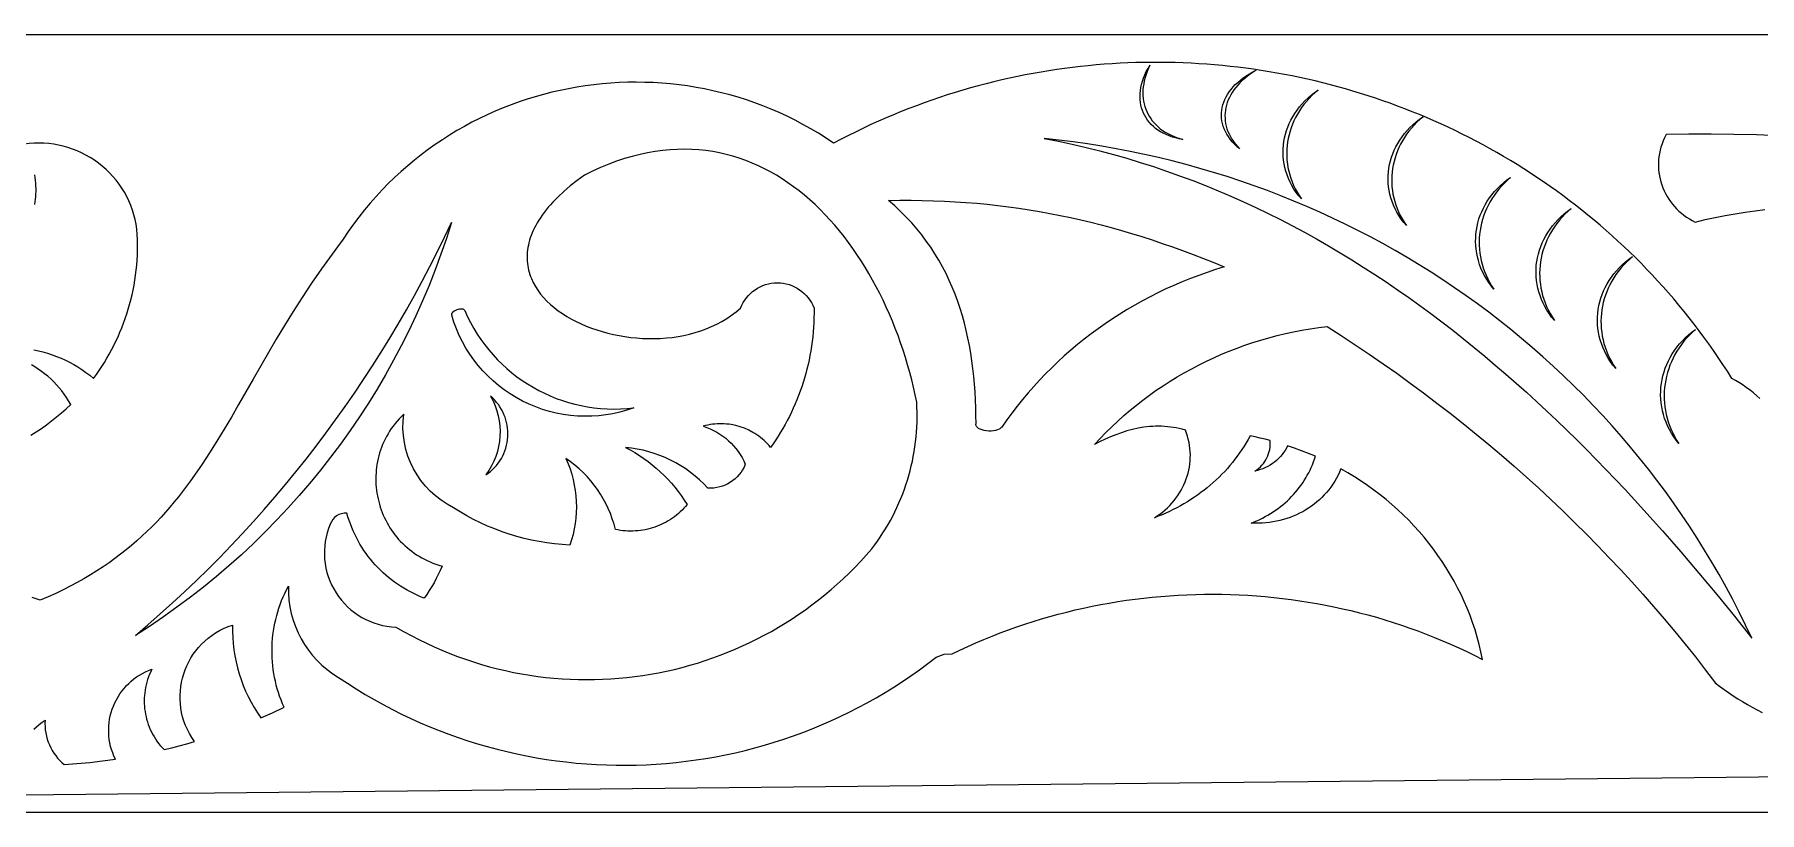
# Model space of a CAD drawing. Extents: x -444 to 493, y 179 to 249.
# Drawn here: x 25.4 to 180.4, y 178.8 to 248.8 of the extents above; entities that cross this region are included whole.
import ezdxf

# ---------------------------------------------------------------- set-up
doc = ezdxf.new("R2010")
doc.units = 0
doc.layers.add('LAYER_1', color=18, linetype='CONTINUOUS')

msp = doc.modelspace()

# ---------------------------------------------------------------- linework, layer by layer
at = {"layer": 'LAYER_1'}
for points in [[(24.45, 248.78), (92.96, 248.78), (112.09, 248.78), (258.54, 248.78), (327.04, 248.78)], [(180.46, 216.02), (180.18, 216.28), (179.88, 216.53), (179.58, 216.77), (179.26, 217), (178.94, 217.23), (178.61, 217.44), (178.27, 217.65), (177.93, 217.84), (177.53, 218.48), (177.12, 219.1), (176.71, 219.72), (176.29, 220.33), (175.87, 220.93), (175.43, 221.53), (174.99, 222.12), (174.55, 222.71), (174.1, 223.29), (173.64, 223.86), (173.18, 224.42), (172.71, 224.98), (172.23, 225.53), (171.75, 226.08), (171.26, 226.62), (170.77, 227.15), (170.27, 227.67), (169.77, 228.19), (169.26, 228.7), (168.75, 229.2), (168.23, 229.7), (167.7, 230.19), (167.17, 230.67), (166.63, 231.15), (166.09, 231.62), (165.55, 232.08), (165, 232.53), (164.44, 232.98), (163.88, 233.42), (163.31, 233.85), (162.75, 234.28), (162.17, 234.7), (161.59, 235.11), (161.01, 235.52), (160.42, 235.92), (159.83, 236.31), (159.23, 236.69), (158.64, 237.07), (158.03, 237.44), (157.42, 237.8), (156.81, 238.15), (156.2, 238.5), (155.58, 238.84), (154.95, 239.17), (154.33, 239.5), (153.7, 239.82), (153.07, 240.13), (152.43, 240.43), (151.79, 240.73), (151.15, 241.01), (150.5, 241.3), (149.85, 241.57), (149.2, 241.83), (148.54, 242.09), (147.88, 242.34), (147.22, 242.59), (146.56, 242.82), (145.89, 243.05), (145.23, 243.27), (144.56, 243.48), (143.88, 243.69), (143.21, 243.89), (142.53, 244.08), (141.85, 244.26), (141.17, 244.43), (140.48, 244.6), (139.8, 244.76), (139.11, 244.91), (138.42, 245.05), (137.73, 245.19), (137.03, 245.31), (136.34, 245.43), (135.64, 245.55), (134.94, 245.65), (134.25, 245.75), (133.54, 245.83), (132.84, 245.91), (132.14, 245.99), (131.44, 246.05), (130.73, 246.11), (130.03, 246.15), (129.32, 246.19), (128.61, 246.23), (127.91, 246.25), (127.2, 246.27), (126.49, 246.27), (125.78, 246.27), (125.07, 246.26), (124.36, 246.25), (123.65, 246.22), (122.94, 246.19), (122.23, 246.15), (121.52, 246.1), (120.81, 246.04), (120.09, 245.97), (119.38, 245.9), (118.67, 245.81), (117.96, 245.72), (117.26, 245.62), (116.55, 245.52), (115.84, 245.4), (115.13, 245.27), (114.42, 245.14), (113.72, 245), (113.01, 244.85), (112.31, 244.69), (111.61, 244.52), (110.9, 244.35), (110.2, 244.16), (109.5, 243.97), (108.8, 243.77), (108.11, 243.56), (107.41, 243.34), (106.72, 243.11), (106.03, 242.87), (105.33, 242.63), (104.65, 242.37), (103.96, 242.11), (103.27, 241.84), (102.59, 241.56), (101.91, 241.27), (101.23, 240.97), (100.55, 240.67), (99.88, 240.35), (99.21, 240.03), (98.54, 239.69), (97.87, 239.35), (97.2, 239), (96.53, 239.45), (95.84, 239.89), (95.14, 240.3), (94.44, 240.69), (93.73, 241.06), (93.02, 241.42), (92.3, 241.75), (91.57, 242.06), (90.84, 242.36), (90.1, 242.63), (89.36, 242.89), (88.61, 243.13), (87.86, 243.34), (87.11, 243.54), (86.35, 243.72), (85.59, 243.88), (84.83, 244.02), (84.06, 244.15), (83.3, 244.25), (82.53, 244.33), (81.76, 244.4), (80.99, 244.45), (80.22, 244.47), (79.46, 244.48), (78.69, 244.48), (77.92, 244.45), (77.16, 244.4), (76.39, 244.34), (75.63, 244.26), (74.87, 244.16), (74.11, 244.04), (73.36, 243.9), (72.61, 243.75), (71.86, 243.58), (71.12, 243.39), (70.38, 243.18), (69.65, 242.95), (68.92, 242.71), (68.2, 242.45), (67.48, 242.17), (66.78, 241.87), (66.07, 241.56), (65.38, 241.23), (64.69, 240.88), (64.01, 240.51), (63.34, 240.13), (62.68, 239.73), (62.03, 239.31), (61.38, 238.88), (60.75, 238.42), (60.12, 237.96), (59.51, 237.47), (58.91, 236.97), (58.32, 236.45), (57.74, 235.91), (57.17, 235.36), (56.62, 234.79), (56.08, 234.21), (55.55, 233.61), (55.03, 232.99), (54.53, 232.35), (54.04, 231.7), (53.57, 231.04), (53.11, 230.35), (52.61, 229.68), (52.12, 229.02), (51.64, 228.36), (51.17, 227.7), (50.28, 226.4), (49.43, 225.12), (48.62, 223.85), (47.85, 222.6), (47.1, 221.36), (46.39, 220.15), (45.02, 217.77), (43.71, 215.48), (43.06, 214.36), (42.41, 213.27), (41.76, 212.2), (41.1, 211.15), (40.43, 210.12), (39.75, 209.12), (39.39, 208.62), (39.04, 208.14), (38.67, 207.66), (38.3, 207.18), (37.92, 206.72), (37.54, 206.25), (37.14, 205.8), (36.74, 205.35), (36.32, 204.91), (35.9, 204.47), (35.46, 204.05), (35.02, 203.63), (34.56, 203.21), (34.09, 202.8), (33.61, 202.4), (33.11, 202.01), (32.6, 201.62), (32.07, 201.25), (31.53, 200.87), (30.97, 200.51), (30.4, 200.15), (29.81, 199.8), (29.2, 199.46), (28.58, 199.13), (27.93, 198.8), (27.27, 198.48), (26.59, 198.17), (25.89, 197.87), (25.17, 198.13)], [(182.17, 239.67), (180.14, 239.74), (178.12, 239.79), (176.09, 239.81), (174.06, 239.8), (172.03, 239.77), (171.89, 239.49), (171.77, 239.21), (171.66, 238.93), (171.56, 238.64), (171.49, 238.36), (171.42, 238.07), (171.38, 237.78), (171.35, 237.49), (171.33, 237.2), (171.34, 236.92), (171.35, 236.63), (171.38, 236.35), (171.42, 236.07), (171.48, 235.79), (171.55, 235.51), (171.64, 235.24), (171.74, 234.98), (171.85, 234.72), (171.97, 234.46), (172.11, 234.21), (172.26, 233.97), (172.42, 233.74), (172.59, 233.51), (172.78, 233.29), (172.97, 233.08), (173.18, 232.88), (173.4, 232.69), (173.63, 232.51), (173.87, 232.34), (174.12, 232.18), (174.38, 232.03), (174.65, 231.9), (175.54, 232.12), (176.43, 232.31), (177.33, 232.49), (178.22, 232.65), (179.12, 232.8), (180.02, 232.92), (180.91, 233.02)], [(25.36, 236.16), (25.4, 235.9), (25.43, 235.65), (25.46, 235.39), (25.47, 235.15), (25.48, 234.9), (25.48, 234.66), (25.47, 234.42), (25.46, 234.18), (25.43, 233.95), (25.4, 233.72), (25.36, 233.49)], [(25.04, 212.72), (25.52, 213.03), (26, 213.34), (26.46, 213.67), (26.91, 214.01), (27.35, 214.37), (27.79, 214.73), (28.21, 215.11), (28.62, 215.5), (28.43, 215.82), (28.24, 216.13), (28.03, 216.43), (27.81, 216.72), (27.58, 217), (27.34, 217.27), (27.09, 217.54), (26.83, 217.79), (26.56, 218.03), (26.28, 218.25), (26, 218.47), (25.7, 218.68), (25.4, 218.87), (25.09, 219.06)], [(492.62, 185.2), (-126.2, 178.78)], [(107.88, 178.78), (24.45, 178.78), (-133.48, 178.78)], [(341.97, 178.78), (258.54, 178.78), (100.6, 178.78)]]:
    msp.add_lwpolyline(points, dxfattribs=at)
for points in [[(125.63, 246.03), (125.5, 245.74), (125.38, 245.46), (125.28, 245.18), (125.19, 244.9), (125.12, 244.62), (125.07, 244.35), (125.03, 244.07), (125, 243.81), (125, 243.55), (125, 243.29), (125.02, 243.03), (125.06, 242.79), (125.11, 242.54), (125.17, 242.3), (125.25, 242.07), (125.34, 241.85), (125.44, 241.63), (125.56, 241.42), (125.7, 241.21), (125.84, 241.01), (126, 240.82), (126.18, 240.64), (126.36, 240.47), (126.56, 240.3), (126.77, 240.15), (127, 240), (127.23, 239.86), (127.48, 239.74), (127.75, 239.62), (128.02, 239.51), (128.31, 239.42), (128.6, 239.33), (128.27, 239.39), (127.96, 239.47), (127.66, 239.55), (127.37, 239.65), (127.09, 239.77), (126.83, 239.89), (126.59, 240.03), (126.35, 240.17), (126.14, 240.33), (125.94, 240.5), (125.75, 240.68), (125.58, 240.87), (125.42, 241.07), (125.28, 241.27), (125.16, 241.49), (125.05, 241.71), (124.95, 241.94), (124.88, 242.18), (124.82, 242.42), (124.77, 242.67), (124.75, 242.93), (124.74, 243.19), (124.75, 243.46), (124.77, 243.73), (124.82, 244.01), (124.88, 244.29), (124.96, 244.57), (125.05, 244.86), (125.17, 245.15), (125.3, 245.44), (125.46, 245.73)], [(135.19, 245.57), (134.91, 245.39), (134.64, 245.21), (134.39, 245.02), (134.15, 244.83), (133.93, 244.63), (133.72, 244.43), (133.52, 244.22), (133.34, 244.01), (133.18, 243.79), (133.03, 243.57), (132.89, 243.35), (132.77, 243.12), (132.67, 242.89), (132.58, 242.66), (132.51, 242.43), (132.45, 242.19), (132.41, 241.96), (132.38, 241.72), (132.37, 241.48), (132.38, 241.25), (132.4, 241.01), (132.43, 240.77), (132.49, 240.53), (132.55, 240.3), (132.64, 240.06), (132.74, 239.83), (132.86, 239.6), (132.99, 239.37), (133.14, 239.14), (133.31, 238.92), (133.49, 238.7), (133.69, 238.48), (133.45, 238.69), (133.23, 238.91), (133.03, 239.13), (132.84, 239.36), (132.68, 239.59), (132.53, 239.82), (132.41, 240.05), (132.3, 240.29), (132.22, 240.53), (132.15, 240.77), (132.1, 241.01), (132.06, 241.25), (132.05, 241.5), (132.06, 241.74), (132.08, 241.98), (132.12, 242.22), (132.18, 242.46), (132.26, 242.7), (132.36, 242.93), (132.47, 243.16), (132.6, 243.39), (132.75, 243.62), (132.92, 243.84), (133.1, 244.06), (133.3, 244.27), (133.52, 244.47), (133.76, 244.67), (134.01, 244.87), (134.28, 245.05), (134.57, 245.23), (134.87, 245.41)], [(140.74, 243.78), (140.46, 243.53), (140.19, 243.28), (139.94, 243.02), (139.7, 242.75), (139.47, 242.48), (139.26, 242.2), (139.07, 241.91), (138.89, 241.61), (138.72, 241.31), (138.57, 241.01), (138.44, 240.7), (138.32, 240.39), (138.22, 240.07), (138.13, 239.75), (138.05, 239.43), (138, 239.11), (137.95, 238.78), (137.93, 238.45), (137.92, 238.13), (137.92, 237.8), (137.94, 237.47), (137.98, 237.14), (138.03, 236.81), (138.1, 236.49), (138.19, 236.16), (138.29, 235.84), (138.41, 235.52), (138.54, 235.2), (138.69, 234.89), (138.86, 234.58), (139.04, 234.28), (139.24, 233.98), (139, 234.27), (138.78, 234.57), (138.57, 234.87), (138.39, 235.18), (138.23, 235.5), (138.08, 235.82), (137.96, 236.15), (137.85, 236.47), (137.76, 236.8), (137.69, 237.14), (137.64, 237.47), (137.61, 237.81), (137.6, 238.14), (137.6, 238.48), (137.63, 238.81), (137.67, 239.14), (137.73, 239.48), (137.81, 239.8), (137.9, 240.13), (138.02, 240.45), (138.15, 240.77), (138.3, 241.08), (138.46, 241.38), (138.65, 241.68), (138.85, 241.98), (139.07, 242.26), (139.31, 242.54), (139.56, 242.8), (139.83, 243.06), (140.12, 243.31), (140.42, 243.55)], [(150.18, 241.38), (149.9, 241.14), (149.63, 240.88), (149.38, 240.62), (149.14, 240.35), (148.91, 240.08), (148.7, 239.8), (148.51, 239.51), (148.33, 239.22), (148.16, 238.92), (148.01, 238.61), (147.88, 238.3), (147.76, 237.99), (147.66, 237.67), (147.57, 237.35), (147.49, 237.03), (147.44, 236.71), (147.39, 236.38), (147.37, 236.06), (147.36, 235.73), (147.36, 235.4), (147.38, 235.07), (147.42, 234.74), (147.47, 234.41), (147.54, 234.09), (147.63, 233.76), (147.73, 233.44), (147.85, 233.12), (147.98, 232.81), (148.13, 232.49), (148.3, 232.18), (148.48, 231.88), (148.68, 231.58), (148.44, 231.87), (148.22, 232.17), (148.01, 232.48), (147.83, 232.79), (147.67, 233.1), (147.52, 233.42), (147.4, 233.75), (147.29, 234.08), (147.2, 234.41), (147.13, 234.74), (147.08, 235.07), (147.05, 235.41), (147.04, 235.74), (147.04, 236.08), (147.07, 236.41), (147.11, 236.75), (147.17, 237.08), (147.25, 237.41), (147.34, 237.73), (147.46, 238.05), (147.59, 238.37), (147.74, 238.68), (147.9, 238.98), (148.09, 239.28), (148.29, 239.58), (148.51, 239.86), (148.75, 240.14), (149, 240.41), (149.27, 240.66), (149.56, 240.91), (149.86, 241.15)], [(116.13, 239.42), (117.4, 239.17), (118.65, 238.9), (119.89, 238.61), (121.12, 238.31), (122.34, 237.98), (123.55, 237.64), (124.75, 237.27), (125.95, 236.89), (127.13, 236.49), (128.3, 236.07), (129.47, 235.64), (130.62, 235.18), (131.77, 234.72), (132.9, 234.23), (134.03, 233.73), (135.15, 233.21), (136.25, 232.67), (137.35, 232.12), (138.45, 231.56), (139.53, 230.98), (140.6, 230.38), (141.67, 229.77), (142.72, 229.14), (143.77, 228.5), (144.81, 227.85), (145.84, 227.19), (146.87, 226.51), (147.88, 225.81), (148.89, 225.11), (149.89, 224.39), (150.88, 223.66), (151.87, 222.92), (152.84, 222.17), (153.81, 221.4), (154.77, 220.62), (155.73, 219.84), (156.67, 219.04), (157.61, 218.23), (158.54, 217.41), (159.47, 216.59), (160.38, 215.75), (161.3, 214.9), (162.2, 214.05), (163.1, 213.18), (163.99, 212.31), (164.87, 211.43), (165.75, 210.54), (166.62, 209.64), (167.48, 208.74), (168.34, 207.83), (169.19, 206.91), (170.03, 205.98), (170.87, 205.05), (171.71, 204.11), (172.53, 203.17), (173.35, 202.22), (174.17, 201.27), (174.98, 200.31), (176.58, 198.38), (178.16, 196.43), (179.72, 194.46), (179.17, 195.63), (178.6, 196.79), (178.02, 197.93), (177.41, 199.06), (176.79, 200.18), (176.15, 201.29), (175.49, 202.38), (174.82, 203.46), (174.13, 204.53), (173.42, 205.59), (172.7, 206.63), (171.96, 207.66), (171.2, 208.68), (170.43, 209.68), (169.64, 210.67), (168.83, 211.65), (168.02, 212.61), (167.18, 213.56), (166.33, 214.49), (165.47, 215.41), (164.59, 216.32), (163.7, 217.21), (162.79, 218.08), (161.87, 218.94), (160.94, 219.79), (159.99, 220.62), (159.03, 221.43), (158.06, 222.23), (157.07, 223.02), (156.08, 223.78), (155.06, 224.53), (154.04, 225.27), (153.01, 225.99), (151.96, 226.69), (150.9, 227.38), (149.83, 228.05), (148.75, 228.7), (147.66, 229.34), (146.56, 229.96), (145.45, 230.56), (144.32, 231.14), (143.19, 231.71), (142.05, 232.26), (140.89, 232.79), (139.73, 233.3), (138.56, 233.79), (137.38, 234.27), (136.19, 234.73), (134.99, 235.17), (133.79, 235.59), (132.57, 235.99), (131.35, 236.37), (130.12, 236.73), (128.88, 237.08), (127.64, 237.4), (126.39, 237.71), (125.13, 237.99), (123.86, 238.26), (122.59, 238.5), (121.31, 238.73), (120.02, 238.93), (118.73, 239.11), (117.44, 239.28)], [(158.04, 235.92), (157.76, 235.67), (157.49, 235.41), (157.24, 235.14), (157, 234.87), (156.77, 234.59), (156.56, 234.3), (156.37, 234), (156.19, 233.7), (156.02, 233.39), (155.88, 233.08), (155.74, 232.76), (155.62, 232.44), (155.52, 232.12), (155.43, 231.79), (155.36, 231.46), (155.3, 231.13), (155.26, 230.79), (155.23, 230.46), (155.22, 230.12), (155.22, 229.78), (155.24, 229.45), (155.28, 229.11), (155.33, 228.77), (155.4, 228.44), (155.49, 228.11), (155.59, 227.78), (155.71, 227.45), (155.84, 227.12), (155.99, 226.8), (156.16, 226.48), (156.34, 226.17), (156.54, 225.87), (156.3, 226.16), (156.08, 226.47), (155.87, 226.78), (155.69, 227.1), (155.53, 227.43), (155.38, 227.76), (155.26, 228.09), (155.15, 228.43), (155.06, 228.77), (155, 229.11), (154.94, 229.45), (154.91, 229.79), (154.9, 230.14), (154.91, 230.48), (154.93, 230.83), (154.97, 231.17), (155.03, 231.51), (155.11, 231.84), (155.2, 232.18), (155.32, 232.51), (155.45, 232.83), (155.6, 233.15), (155.77, 233.46), (155.95, 233.77), (156.15, 234.07), (156.37, 234.36), (156.61, 234.65), (156.86, 234.92), (157.13, 235.19), (157.42, 235.44), (157.72, 235.69)], [(102.14, 233.84), (103.16, 233.86), (104.17, 233.86), (105.17, 233.85), (106.16, 233.82), (107.15, 233.79), (108.12, 233.73), (109.09, 233.67), (110.06, 233.59), (111.01, 233.5), (111.96, 233.4), (112.91, 233.28), (113.85, 233.15), (114.78, 233.01), (115.71, 232.85), (116.64, 232.68), (117.57, 232.5), (118.49, 232.31), (119.41, 232.1), (120.32, 231.88), (121.24, 231.65), (122.15, 231.4), (123.07, 231.14), (123.98, 230.87), (124.9, 230.59), (125.82, 230.29), (126.73, 229.98), (127.65, 229.66), (128.57, 229.33), (129.5, 228.98), (130.43, 228.62), (131.36, 228.25), (132.3, 227.87), (131.53, 227.63), (130.76, 227.37), (130.01, 227.1), (129.26, 226.82), (128.52, 226.52), (127.79, 226.2), (127.07, 225.88), (126.35, 225.53), (125.65, 225.18), (124.95, 224.81), (124.26, 224.42), (123.58, 224.02), (122.91, 223.61), (122.25, 223.19), (121.6, 222.75), (120.97, 222.3), (120.34, 221.83), (119.72, 221.36), (119.11, 220.87), (118.52, 220.37), (117.93, 219.86), (117.36, 219.33), (116.8, 218.79), (116.25, 218.25), (115.71, 217.69), (115.19, 217.12), (114.67, 216.53), (114.17, 215.94), (113.69, 215.34), (113.22, 214.72), (112.76, 214.1), (112.31, 213.46), (112.27, 213.41), (112.21, 213.35), (112.15, 213.31), (112.08, 213.27), (111.93, 213.2), (111.75, 213.15), (111.56, 213.12), (111.35, 213.1), (111.14, 213.1), (110.94, 213.12), (110.74, 213.15), (110.55, 213.2), (110.38, 213.26), (110.23, 213.33), (110.17, 213.38), (110.12, 213.42), (110.07, 213.47), (110.03, 213.53), (110.01, 213.58), (109.99, 213.64), (109.99, 213.7), (110, 213.77), (109.99, 214.49), (109.98, 215.2), (109.95, 215.91), (109.91, 216.62), (109.86, 217.32), (109.8, 218.02), (109.72, 218.72), (109.63, 219.41), (109.52, 220.1), (109.4, 220.79), (109.27, 221.46), (109.12, 222.14), (108.95, 222.8), (108.77, 223.46), (108.57, 224.11), (108.35, 224.76), (108.11, 225.4), (107.86, 226.03), (107.59, 226.65), (107.3, 227.26), (106.98, 227.87), (106.65, 228.46), (106.3, 229.05), (105.93, 229.63), (105.53, 230.19), (105.12, 230.75), (104.68, 231.29), (104.22, 231.83), (103.73, 232.35), (103.22, 232.86), (102.69, 233.36)], [(163.48, 233.11), (163.2, 232.86), (162.93, 232.6), (162.67, 232.33), (162.43, 232.06), (162.21, 231.77), (162, 231.48), (161.8, 231.19), (161.62, 230.89), (161.46, 230.58), (161.31, 230.27), (161.18, 229.95), (161.06, 229.63), (160.95, 229.31), (160.86, 228.98), (160.79, 228.65), (160.73, 228.31), (160.69, 227.98), (160.66, 227.64), (160.65, 227.31), (160.66, 226.97), (160.68, 226.63), (160.72, 226.3), (160.77, 225.96), (160.84, 225.62), (160.92, 225.29), (161.02, 224.96), (161.14, 224.63), (161.28, 224.31), (161.43, 223.99), (161.59, 223.67), (161.78, 223.36), (161.98, 223.05), (161.73, 223.35), (161.51, 223.66), (161.31, 223.97), (161.13, 224.29), (160.96, 224.61), (160.82, 224.94), (160.69, 225.28), (160.59, 225.61), (160.5, 225.95), (160.43, 226.29), (160.38, 226.64), (160.35, 226.98), (160.34, 227.32), (160.34, 227.67), (160.36, 228.01), (160.41, 228.35), (160.47, 228.69), (160.54, 229.03), (160.64, 229.36), (160.75, 229.69), (160.89, 230.02), (161.03, 230.34), (161.2, 230.65), (161.39, 230.96), (161.59, 231.26), (161.81, 231.55), (162.04, 231.83), (162.3, 232.11), (162.57, 232.37), (162.85, 232.63), (163.16, 232.87)], [(169, 228.79), (168.72, 228.54), (168.45, 228.28), (168.19, 228.01), (167.95, 227.74), (167.73, 227.46), (167.52, 227.17), (167.33, 226.87), (167.15, 226.57), (166.98, 226.26), (166.83, 225.95), (166.7, 225.63), (166.58, 225.31), (166.47, 224.99), (166.38, 224.66), (166.31, 224.33), (166.25, 224), (166.21, 223.66), (166.19, 223.33), (166.17, 222.99), (166.18, 222.65), (166.2, 222.32), (166.24, 221.98), (166.29, 221.64), (166.36, 221.31), (166.44, 220.97), (166.55, 220.64), (166.66, 220.32), (166.8, 219.99), (166.95, 219.67), (167.11, 219.35), (167.3, 219.04), (167.5, 218.73), (167.25, 219.03), (167.03, 219.34), (166.83, 219.65), (166.65, 219.97), (166.48, 220.3), (166.34, 220.63), (166.21, 220.96), (166.11, 221.3), (166.02, 221.63), (165.95, 221.98), (165.9, 222.32), (165.87, 222.66), (165.86, 223.01), (165.86, 223.35), (165.88, 223.69), (165.93, 224.04), (165.99, 224.38), (166.06, 224.71), (166.16, 225.05), (166.27, 225.37), (166.41, 225.7), (166.56, 226.02), (166.72, 226.33), (166.91, 226.64), (167.11, 226.94), (167.33, 227.23), (167.56, 227.52), (167.82, 227.79), (168.09, 228.06), (168.37, 228.31), (168.68, 228.56)], [(174.68, 222.24), (174.39, 221.99), (174.13, 221.72), (173.87, 221.45), (173.63, 221.17), (173.41, 220.88), (173.2, 220.59), (173, 220.28), (172.82, 219.98), (172.66, 219.66), (172.51, 219.34), (172.37, 219.02), (172.26, 218.69), (172.15, 218.36), (172.06, 218.02), (171.99, 217.69), (171.93, 217.35), (171.89, 217.01), (171.86, 216.66), (171.85, 216.32), (171.86, 215.97), (171.88, 215.63), (171.92, 215.28), (171.97, 214.94), (172.04, 214.6), (172.12, 214.26), (172.22, 213.92), (172.34, 213.59), (172.47, 213.25), (172.62, 212.93), (172.79, 212.6), (172.97, 212.28), (173.17, 211.97), (172.93, 212.28), (172.71, 212.59), (172.51, 212.91), (172.33, 213.23), (172.16, 213.57), (172.02, 213.9), (171.89, 214.24), (171.79, 214.59), (171.7, 214.93), (171.63, 215.28), (171.58, 215.63), (171.55, 215.98), (171.53, 216.34), (171.54, 216.69), (171.56, 217.04), (171.6, 217.39), (171.66, 217.73), (171.74, 218.08), (171.84, 218.42), (171.95, 218.75), (172.08, 219.09), (172.23, 219.41), (172.4, 219.73), (172.58, 220.05), (172.79, 220.35), (173, 220.65), (173.24, 220.94), (173.49, 221.22), (173.76, 221.5), (174.05, 221.76), (174.36, 222.01)]]:
    msp.add_lwpolyline(points, close=True, dxfattribs=at)
for points in [[(25.3, 220.39), (25.72, 220.31), (26.13, 220.21), (26.54, 220.09), (26.95, 219.96), (27.35, 219.82), (27.75, 219.66), (28.14, 219.48), (28.52, 219.29), (28.9, 219.09), (29.27, 218.87), (29.63, 218.63), (29.99, 218.38), (30.33, 218.12), (30.67, 217.84), (30.93, 218.19), (31.17, 218.55), (31.42, 218.91), (31.65, 219.27), (31.87, 219.65), (32.09, 220.02), (32.3, 220.41), (32.5, 220.79), (32.69, 221.18), (32.88, 221.58), (33.05, 221.98), (33.22, 222.39), (33.38, 222.8), (33.53, 223.21), (33.67, 223.63), (33.8, 224.05), (33.92, 224.48), (34.04, 224.91), (34.14, 225.34), (34.23, 225.78), (34.32, 226.22), (34.39, 226.66), (34.46, 227.11), (34.51, 227.56), (34.56, 228.01), (34.59, 228.47), (34.62, 228.93), (34.63, 229.39), (34.63, 229.85), (34.62, 230.32), (34.61, 230.79), (34.58, 231.26, 0.418111), (24.45, 238.91)], [(25.3, 186.29), (25.54, 186.5), (25.79, 186.7), (26.05, 186.9), (26.32, 187.08), (26.31, 186.79), (26.32, 186.5), (26.34, 186.22), (26.39, 185.94), (26.45, 185.66), (26.52, 185.39), (26.61, 185.12), (26.71, 184.87), (26.83, 184.61), (26.96, 184.37), (27.11, 184.13), (27.27, 183.9), (27.44, 183.68), (27.62, 183.48), (27.82, 183.28), (28.03, 183.09), (29.18, 183.18), (30.33, 183.29), (31.48, 183.42), (32.64, 183.57, -0.448476), (35.92, 191.68), (35.81, 191.45), (35.71, 191.22), (35.62, 190.99), (35.53, 190.76), (35.46, 190.52), (35.4, 190.28), (35.35, 190.04), (35.3, 189.8), (35.27, 189.56), (35.24, 189.32), (35.23, 189.08), (35.22, 188.83), (35.23, 188.59), (35.24, 188.35), (35.26, 188.11), (35.3, 187.87), (35.34, 187.64), (35.39, 187.4), (35.44, 187.17), (35.51, 186.93), (35.59, 186.71), (35.67, 186.48), (35.77, 186.26), (35.87, 186.04), (35.98, 185.82), (36.11, 185.61), (36.23, 185.4), (36.37, 185.2), (36.52, 185), (36.67, 184.81), (36.84, 184.62), (37.01, 184.44), (37.7, 184.61), (38.38, 184.78), (39.07, 184.97), (39.75, 185.17), (39.51, 185.52), (39.3, 185.88), (39.11, 186.25), (38.94, 186.62), (38.8, 187), (38.68, 187.39), (38.59, 187.78), (38.52, 188.17), (38.48, 188.56), (38.46, 188.95), (38.46, 189.34), (38.48, 189.73), (38.52, 190.12), (38.59, 190.5), (38.68, 190.88), (38.79, 191.26), (38.92, 191.62), (39.07, 191.98), (39.24, 192.33), (39.43, 192.68), (39.64, 193.01), (39.87, 193.32), (40.12, 193.63), (40.39, 193.92), (40.67, 194.2), (40.98, 194.46), (41.3, 194.71), (41.64, 194.93), (41.99, 195.14), (42.37, 195.33), (42.76, 195.5), (43.16, 195.64), (43.16, 195.08), (43.18, 194.53), (43.22, 193.97), (43.28, 193.42), (43.37, 192.87), (43.48, 192.33), (43.61, 191.79), (43.76, 191.26), (43.93, 190.74), (44.12, 190.22), (44.34, 189.71), (44.57, 189.21), (44.83, 188.72), (45.11, 188.24), (45.4, 187.76), (45.72, 187.3), (46.77, 187.76), (47.8, 188.25), (47.66, 188.57), (47.53, 188.91), (47.4, 189.24), (47.29, 189.57), (47.19, 189.91), (47.1, 190.25), (47.02, 190.6), (46.94, 190.94), (46.88, 191.29), (46.83, 191.63), (46.79, 191.98), (46.75, 192.33), (46.73, 192.68), (46.72, 193.03), (46.72, 193.38), (46.72, 193.73), (46.74, 194.08), (46.77, 194.42), (46.8, 194.77), (46.85, 195.12), (46.91, 195.47), (46.97, 195.81), (47.05, 196.15), (47.14, 196.49), (47.23, 196.83), (47.34, 197.17), (47.46, 197.5), (47.58, 197.84), (47.72, 198.17), (47.86, 198.49), (48.02, 198.81), (48.19, 199.13, 0.272009), (52.7, 190.93), (53.49, 190.41), (54.29, 189.9), (55.09, 189.41), (55.9, 188.94), (56.71, 188.49), (57.54, 188.06), (58.37, 187.64), (59.2, 187.24), (60.04, 186.86), (60.89, 186.5), (61.74, 186.16), (62.6, 185.83), (63.46, 185.52), (64.33, 185.23), (65.2, 184.96), (66.07, 184.71), (66.95, 184.47), (67.83, 184.26), (68.72, 184.06), (69.6, 183.87), (70.49, 183.71), (71.39, 183.56), (72.28, 183.44), (73.17, 183.33), (74.07, 183.23), (74.97, 183.16), (75.87, 183.1), (76.77, 183.06), (77.66, 183.04), (78.56, 183.04), (79.46, 183.05), (80.36, 183.08), (81.26, 183.13), (82.15, 183.2), (83.05, 183.28), (83.94, 183.39), (84.83, 183.51), (85.72, 183.64), (86.61, 183.8), (87.49, 183.97), (88.37, 184.16), (89.25, 184.37), (90.12, 184.59), (90.99, 184.84), (91.86, 185.1), (92.72, 185.38), (93.58, 185.67), (94.43, 185.98), (95.27, 186.31), (96.11, 186.66), (96.95, 187.03), (97.78, 187.41), (98.6, 187.81), (99.41, 188.22), (100.22, 188.66), (101.02, 189.11), (101.82, 189.58), (102.6, 190.07), (103.38, 190.57), (104.15, 191.09), (104.91, 191.63), (105.66, 192.18), (106.41, 192.75), (107.14, 193.02), (107.84, 193.05), (108.55, 193.39), (109.27, 193.72), (109.99, 194.04), (110.71, 194.35), (111.44, 194.65), (112.17, 194.93), (112.91, 195.21), (113.65, 195.47), (114.39, 195.72), (115.14, 195.96), (115.89, 196.19), (116.64, 196.41), (117.39, 196.62), (118.15, 196.81), (118.91, 197), (119.67, 197.17), (120.44, 197.33), (121.21, 197.48), (121.97, 197.62), (122.74, 197.75), (123.52, 197.87), (124.29, 197.97), (125.07, 198.07), (125.84, 198.15), (126.62, 198.22), (127.4, 198.28), (128.18, 198.33), (128.96, 198.37), (129.74, 198.4), (130.52, 198.41), (131.3, 198.42), (132.08, 198.41), (132.86, 198.39), (133.64, 198.36), (134.42, 198.32), (135.2, 198.27), (135.98, 198.2), (136.76, 198.13), (137.53, 198.04), (138.31, 197.94), (139.09, 197.83), (139.86, 197.71), (140.63, 197.58), (141.4, 197.44), (142.17, 197.28), (142.94, 197.11), (143.7, 196.94), (144.46, 196.75), (145.22, 196.55), (145.98, 196.34), (146.73, 196.11), (147.49, 195.88), (148.23, 195.63), (148.98, 195.37), (149.72, 195.11), (150.46, 194.83), (151.2, 194.53), (151.93, 194.23), (152.66, 193.92), (153.38, 193.59), (154.1, 193.25), (154.82, 192.9), (155.53, 192.54), (155.38, 193.22), (155.22, 193.89), (155.04, 194.56), (154.85, 195.22), (154.63, 195.87), (154.4, 196.51), (154.14, 197.15), (153.87, 197.77), (153.59, 198.39), (153.28, 199), (152.96, 199.6), (152.62, 200.2), (152.27, 200.78), (151.9, 201.35), (151.52, 201.91), (151.11, 202.47), (150.7, 203.01), (150.27, 203.54), (149.82, 204.06), (149.36, 204.57), (148.89, 205.07), (148.4, 205.55), (147.89, 206.03), (147.38, 206.49), (146.85, 206.93), (146.31, 207.37), (145.75, 207.79), (145.18, 208.2), (144.61, 208.59), (144.01, 208.97), (143.41, 209.34), (142.8, 209.69), (142.67, 209.4), (142.54, 209.12), (142.39, 208.85), (142.24, 208.58), (142.07, 208.32), (141.89, 208.06), (141.71, 207.82), (141.51, 207.58), (141.3, 207.35), (141.09, 207.13), (140.87, 206.92), (140.63, 206.72), (140.39, 206.53), (140.14, 206.34), (139.89, 206.17), (139.63, 206), (139.36, 205.84), (139.08, 205.7), (138.8, 205.56), (138.51, 205.44), (138.22, 205.32), (137.92, 205.22), (137.62, 205.13), (137.31, 205.05), (137, 204.98), (136.69, 204.92), (136.37, 204.87), (136.05, 204.83), (135.72, 204.81), (135.4, 204.8), (135.07, 204.8), (134.74, 204.82), (135, 204.92), (135.25, 205.03), (135.51, 205.15), (135.75, 205.27), (136, 205.4), (136.24, 205.53), (136.47, 205.68), (136.7, 205.82), (136.93, 205.98), (137.15, 206.13), (137.36, 206.3), (137.57, 206.47), (137.78, 206.64), (137.98, 206.82), (138.17, 207.01), (138.36, 207.2), (138.54, 207.39), (138.72, 207.59), (138.89, 207.8), (139.05, 208.01), (139.21, 208.22), (139.36, 208.44), (139.5, 208.66), (139.64, 208.89), (139.77, 209.12), (139.9, 209.35), (140.02, 209.59), (140.13, 209.83), (140.23, 210.07), (140.33, 210.32), (140.42, 210.57), (140.5, 210.83), (139.89, 211.09), (139.26, 211.33), (138.63, 211.57), (137.99, 211.78), (137.89, 211.57), (137.77, 211.36), (137.64, 211.17), (137.5, 210.98), (137.35, 210.8), (137.18, 210.62), (137.01, 210.46), (136.83, 210.31), (136.64, 210.17), (136.43, 210.04), (136.23, 209.92), (136.01, 209.81), (135.78, 209.71), (135.55, 209.63), (135.31, 209.55), (135.07, 209.5), (135.24, 209.62), (135.41, 209.75), (135.56, 209.89), (135.7, 210.03), (135.83, 210.19), (135.95, 210.35), (136.06, 210.52), (136.15, 210.7), (136.23, 210.88), (136.3, 211.07), (136.36, 211.26), (136.4, 211.45), (136.43, 211.64), (136.44, 211.84), (136.44, 212.04), (136.43, 212.24), (135.98, 212.36), (135.53, 212.47), (135.08, 212.57), (134.63, 212.66), (134.46, 212.35), (134.28, 212.04), (134.09, 211.73), (133.89, 211.43), (133.69, 211.14), (133.48, 210.85), (133.27, 210.56), (133.05, 210.28), (132.82, 210.01), (132.59, 209.74), (132.35, 209.47), (132.1, 209.21), (131.85, 208.96), (131.59, 208.71), (131.32, 208.47), (131.05, 208.23), (130.78, 208), (130.49, 207.78), (130.21, 207.56), (129.91, 207.34), (129.62, 207.14), (129.31, 206.94), (129.01, 206.74), (128.69, 206.55), (128.37, 206.37), (128.05, 206.2), (127.73, 206.03), (127.39, 205.87), (127.06, 205.71), (126.72, 205.57), (126.37, 205.43), (126.03, 205.29), (126.28, 205.46), (126.53, 205.63), (126.77, 205.81), (126.99, 206), (127.21, 206.2), (127.42, 206.4), (127.61, 206.62), (127.8, 206.84), (127.97, 207.06), (128.14, 207.29), (128.29, 207.53), (128.44, 207.77), (128.57, 208.02), (128.69, 208.27), (128.8, 208.53), (128.9, 208.79), (128.98, 209.05), (129.06, 209.32), (129.12, 209.59), (129.17, 209.86), (129.21, 210.13), (129.24, 210.41), (129.25, 210.68), (129.26, 210.96), (129.25, 211.24), (129.22, 211.52), (129.19, 211.8), (129.14, 212.08), (129.08, 212.36), (129, 212.63), (128.92, 212.91), (128.82, 213.18), (128.54, 213.26), (128.27, 213.32), (128, 213.38), (127.74, 213.43), (127.47, 213.46), (127.2, 213.49), (126.93, 213.51), (126.67, 213.53), (126.4, 213.53), (126.14, 213.53), (125.88, 213.52), (125.61, 213.5), (125.09, 213.44), (124.58, 213.35), (124.07, 213.24), (123.56, 213.11), (123.06, 212.95), (122.56, 212.77), (122.07, 212.57), (121.59, 212.36), (121.11, 212.13), (120.64, 211.88), (121.15, 212.43), (121.66, 212.96), (122.19, 213.48), (122.73, 213.99), (123.28, 214.49), (123.85, 214.97), (124.42, 215.44), (125, 215.89), (125.6, 216.34), (126.2, 216.77), (126.82, 217.18), (127.44, 217.58), (128.08, 217.97), (128.72, 218.34), (129.38, 218.7), (130.04, 219.05), (130.71, 219.38), (131.38, 219.69), (132.07, 220), (132.76, 220.28), (133.46, 220.55), (134.17, 220.81), (134.88, 221.05), (135.6, 221.27), (136.33, 221.48), (137.06, 221.68), (137.8, 221.86), (138.54, 222.02), (139.29, 222.16), (140.04, 222.29), (140.8, 222.41), (141.56, 222.5), (142.83, 221.69), (144.09, 220.86), (145.34, 220.02), (146.58, 219.16), (147.81, 218.3), (149.02, 217.42), (150.23, 216.53), (151.43, 215.62), (152.61, 214.7), (153.78, 213.78), (154.94, 212.83), (156.09, 211.88), (157.23, 210.92), (158.36, 209.94), (159.47, 208.95), (160.57, 207.95), (161.66, 206.94), (162.74, 205.91), (163.8, 204.88), (164.86, 203.83), (165.9, 202.77), (166.92, 201.7), (167.94, 200.63), (168.94, 199.53), (169.93, 198.43), (170.9, 197.32), (171.86, 196.2), (172.81, 195.07), (173.75, 193.92), (174.67, 192.77), (175.58, 191.6), (176.47, 190.43), (176.43, 190.45), (176.83, 190.15), (177.23, 189.86), (177.64, 189.57), (178.06, 189.29), (178.48, 189.02), (178.9, 188.76), (179.33, 188.5), (179.77, 188.25), (180.2, 188.01), (180.65, 187.78)]]:
    msp.add_lwpolyline(points, format="xyb", dxfattribs=at)
for points in [[(100.62, 202.5), (100.89, 202.85), (101.15, 203.2), (101.39, 203.56), (101.63, 203.93), (101.87, 204.3), (102.09, 204.68), (102.3, 205.06), (102.51, 205.45), (102.71, 205.84), (102.89, 206.23), (103.07, 206.63), (103.24, 207.04), (103.41, 207.44), (103.56, 207.86), (103.7, 208.27), (103.83, 208.69), (103.96, 209.11), (104.07, 209.53), (104.18, 209.96), (104.28, 210.39), (104.36, 210.82), (104.44, 211.26), (104.51, 211.69), (104.56, 212.13), (104.61, 212.57), (104.65, 213.01), (104.68, 213.46), (104.7, 213.9), (104.7, 214.35), (104.7, 214.79), (104.69, 215.24), (104.67, 215.69), (104.53, 216.36), (104.38, 217.04), (104.22, 217.71), (104.04, 218.38), (103.85, 219.05), (103.65, 219.71), (103.44, 220.37), (103.22, 221.03), (102.99, 221.68), (102.74, 222.33), (102.48, 222.97), (102.21, 223.61), (101.93, 224.24), (101.64, 224.86), (101.34, 225.48), (101.02, 226.08), (100.7, 226.68), (100.36, 227.27), (100.02, 227.85), (99.66, 228.42), (99.29, 228.98), (98.92, 229.53), (98.53, 230.07), (98.13, 230.59), (97.72, 231.11), (97.3, 231.61), (96.87, 232.09), (96.43, 232.56), (95.99, 233.02), (95.53, 233.47), (95.06, 233.89), (94.58, 234.31), (94.1, 234.7), (93.6, 235.08), (93.09, 235.44), (92.58, 235.78), (92.05, 236.11), (91.52, 236.41), (90.98, 236.7), (90.43, 236.97), (89.87, 237.21), (89.3, 237.44), (88.72, 237.64), (88.14, 237.83), (87.54, 237.99), (86.94, 238.12), (86.33, 238.24), (85.71, 238.33), (85.09, 238.39), (84.45, 238.44), (83.81, 238.45), (83.16, 238.44), (82.5, 238.41), (81.84, 238.34), (81.16, 238.25), (80.48, 238.13), (79.8, 237.99), (79.1, 237.81), (78.4, 237.61), (77.69, 237.37), (76.98, 237.11), (76.25, 236.82), (75.53, 236.49), (74.79, 236.13), (74.13, 235.64), (73.52, 235.15), (72.96, 234.66), (72.44, 234.18), (72.2, 233.94), (71.97, 233.7), (71.76, 233.46), (71.55, 233.23), (71.36, 232.99), (71.18, 232.76), (71.01, 232.52), (70.85, 232.29), (70.7, 232.06), (70.56, 231.83), (70.43, 231.6), (70.31, 231.37), (70.2, 231.15), (70.1, 230.92), (70.01, 230.7), (69.93, 230.48), (69.87, 230.26), (69.81, 230.04), (69.76, 229.83), (69.71, 229.61), (69.68, 229.4), (69.66, 229.19), (69.64, 228.98), (69.64, 228.77), (69.64, 228.57), (69.65, 228.37), (69.67, 228.17), (69.7, 227.97), (69.73, 227.77), (69.78, 227.57), (69.83, 227.38), (69.89, 227.19), (69.95, 227), (70.03, 226.82), (70.19, 226.45), (70.39, 226.1), (70.61, 225.76), (70.86, 225.42), (71.13, 225.1), (71.43, 224.79), (71.75, 224.49), (72.08, 224.2), (72.44, 223.92), (72.82, 223.66), (73.22, 223.41), (73.63, 223.17), (74.06, 222.95), (74.5, 222.74), (74.95, 222.54), (75.42, 222.36), (75.9, 222.19), (76.39, 222.04), (76.89, 221.9), (77.4, 221.78), (77.91, 221.68), (78.44, 221.59), (78.96, 221.52), (79.49, 221.47), (80.02, 221.43), (80.56, 221.41), (81.09, 221.41), (81.62, 221.43), (82.16, 221.47), (82.68, 221.52), (83.21, 221.6), (83.73, 221.7), (84.25, 221.81), (84.75, 221.95), (85.25, 222.11), (85.74, 222.29), (86.22, 222.49), (86.69, 222.71), (87.15, 222.95), (87.59, 223.22), (88.02, 223.51), (88.43, 223.82), (88.83, 224.16, -0.6875), (95.44, 224.16), (95.44, 223.72), (95.43, 223.29), (95.42, 222.86), (95.39, 222.43), (95.36, 222), (95.32, 221.58), (95.27, 221.15), (95.21, 220.73), (95.15, 220.32), (95.07, 219.9), (94.99, 219.49), (94.9, 219.08), (94.8, 218.67), (94.7, 218.27), (94.58, 217.87), (94.46, 217.47), (94.33, 217.08), (94.19, 216.69), (94.05, 216.3), (93.9, 215.92), (93.74, 215.54), (93.57, 215.16), (93.4, 214.79), (93.22, 214.42), (93.03, 214.06), (92.84, 213.7), (92.64, 213.34), (92.43, 212.99), (92.22, 212.64), (92, 212.3), (91.77, 211.96), (91.53, 211.63), (91.4, 211.79), (91.25, 211.95), (91.1, 212.1), (90.95, 212.24), (90.79, 212.38), (90.63, 212.52), (90.46, 212.64), (90.29, 212.76), (90.12, 212.88), (89.94, 212.98), (89.57, 213.18), (89.19, 213.35), (88.8, 213.48), (88.4, 213.6), (87.99, 213.68), (87.78, 213.71), (87.58, 213.73), (87.37, 213.75), (87.16, 213.75), (86.95, 213.75), (86.74, 213.75), (86.53, 213.73), (86.32, 213.71), (86.1, 213.68), (85.89, 213.64), (85.68, 213.59), (85.47, 213.53), (85.79, 213.43), (86.1, 213.3), (86.4, 213.16), (86.69, 213), (86.97, 212.83), (87.24, 212.65), (87.5, 212.45), (87.74, 212.23), (87.98, 212.01), (88.2, 211.77), (88.42, 211.52), (88.61, 211.26), (88.8, 210.99), (88.97, 210.71), (89.12, 210.41), (89.26, 210.11), (89.15, 209.86), (89.02, 209.62), (88.88, 209.4), (88.71, 209.19), (88.54, 208.99), (88.35, 208.81), (88.14, 208.64), (87.93, 208.49), (87.7, 208.36), (87.46, 208.24), (87.22, 208.15), (86.96, 208.07), (86.7, 208.01), (86.44, 207.97), (86.17, 207.95), (85.89, 207.96), (85.53, 208.34), (85.14, 208.71), (84.74, 209.05), (84.33, 209.38), (83.9, 209.69), (83.46, 209.97), (83, 210.24), (82.54, 210.48), (82.06, 210.71), (81.58, 210.91), (81.08, 211.09), (80.58, 211.24), (80.07, 211.37), (79.55, 211.48), (79.03, 211.57), (78.5, 211.63), (78.92, 211.4), (79.34, 211.16), (79.74, 210.9), (80.14, 210.63), (80.52, 210.35), (80.9, 210.06), (81.26, 209.75), (81.62, 209.43), (81.96, 209.1), (82.29, 208.76), (82.61, 208.41), (82.92, 208.04), (83.21, 207.67), (83.5, 207.29), (83.77, 206.89), (84.02, 206.49), (83.88, 206.32), (83.73, 206.15), (83.57, 205.98), (83.41, 205.83), (83.24, 205.68), (83.07, 205.53), (82.89, 205.39), (82.71, 205.26), (82.52, 205.14), (82.33, 205.02), (82.14, 204.91), (81.95, 204.8), (81.75, 204.71), (81.54, 204.62), (81.34, 204.53), (81.13, 204.46), (80.92, 204.39), (80.7, 204.32), (80.49, 204.27), (80.27, 204.22), (80.05, 204.18), (79.83, 204.15), (79.61, 204.12), (79.39, 204.11), (79.16, 204.1), (78.94, 204.09), (78.71, 204.1), (78.49, 204.11), (78.26, 204.13), (78.04, 204.16), (77.81, 204.2), (77.58, 204.25), (77.46, 204.73), (77.3, 205.2), (77.13, 205.67), (76.94, 206.12), (76.72, 206.57), (76.49, 207), (76.24, 207.43), (75.96, 207.84), (75.67, 208.24), (75.36, 208.63), (75.03, 209), (74.69, 209.36), (74.32, 209.7), (73.94, 210.02), (73.54, 210.33), (73.13, 210.63), (73.33, 210.16), (73.51, 209.69), (73.66, 209.21), (73.79, 208.73), (73.89, 208.24), (73.98, 207.75), (74.03, 207.26), (74.07, 206.76), (74.08, 206.26), (74.07, 205.77), (74.03, 205.27), (73.97, 204.78), (73.88, 204.29), (73.78, 203.8), (73.64, 203.32), (73.49, 202.84), (72.79, 202.89), (72.1, 202.95), (71.41, 203.04), (70.73, 203.15), (70.05, 203.29), (69.38, 203.44), (68.71, 203.62), (68.04, 203.82), (67.39, 204.04), (66.74, 204.29), (66.1, 204.55), (65.46, 204.84), (64.84, 205.15), (64.22, 205.47), (63.62, 205.83), (63.02, 206.2, -0.321587), (58.56, 214.63), (58.35, 214.42), (58.15, 214.21), (57.96, 213.99), (57.78, 213.77), (57.61, 213.55), (57.44, 213.32), (57.29, 213.09), (57.15, 212.85), (57.01, 212.61), (56.88, 212.37), (56.77, 212.13), (56.66, 211.88), (56.56, 211.63), (56.47, 211.38), (56.39, 211.13), (56.32, 210.87), (56.25, 210.62), (56.2, 210.36), (56.15, 210.1), (56.12, 209.84), (56.09, 209.59), (56.07, 209.33), (56.05, 209.07), (56.05, 208.81), (56.05, 208.55), (56.06, 208.29), (56.08, 208.03), (56.11, 207.77), (56.15, 207.52), (56.19, 207.26), (56.25, 207.01), (56.31, 206.76), (56.37, 206.51), (56.45, 206.26), (56.53, 206.02), (56.62, 205.78), (56.72, 205.54), (56.83, 205.3), (56.94, 205.07), (57.06, 204.84), (57.19, 204.62), (57.32, 204.4), (57.46, 204.18), (57.61, 203.96), (57.77, 203.76), (57.93, 203.55), (58.1, 203.35), (58.28, 203.16), (58.46, 202.97), (58.66, 202.79), (58.85, 202.61), (59.06, 202.44), (59.27, 202.28), (59.48, 202.12), (59.71, 201.97), (59.94, 201.83), (60.17, 201.69), (60.42, 201.56), (60.67, 201.44), (60.92, 201.32), (61.18, 201.21), (61.45, 201.12), (61.72, 201.03), (62, 200.94), (61.84, 200.56), (61.66, 200.19), (61.48, 199.82), (61.28, 199.45), (61.07, 199.1), (60.85, 198.75), (60.62, 198.4), (60.38, 198.06), (60.06, 198.19), (59.75, 198.32), (59.45, 198.47), (59.15, 198.62), (58.85, 198.78), (58.56, 198.95), (58.28, 199.13), (58, 199.31), (57.73, 199.5), (57.46, 199.7), (57.2, 199.91), (56.95, 200.13), (56.7, 200.35), (56.46, 200.58), (56.23, 200.81), (56, 201.05), (55.78, 201.3), (55.57, 201.56), (55.37, 201.82), (55.17, 202.09), (54.98, 202.36), (54.8, 202.64), (54.62, 202.92), (54.46, 203.21), (54.3, 203.51), (54.15, 203.81), (54.01, 204.12), (53.88, 204.43), (53.76, 204.74), (53.64, 205.06), (53.54, 205.38), (53.44, 205.71, 0.338872), (51.95, 204.72, 0.525468), (57.86, 195.46), (58.54, 195.07), (59.22, 194.7), (59.91, 194.34), (60.6, 194), (61.29, 193.68), (61.99, 193.37), (62.69, 193.09), (63.4, 192.82), (64.11, 192.56), (64.82, 192.33), (65.54, 192.11), (66.26, 191.9), (66.98, 191.72), (67.7, 191.55), (68.43, 191.39), (69.15, 191.25), (69.88, 191.13), (70.61, 191.03), (71.34, 190.94), (72.06, 190.87), (72.79, 190.81), (73.52, 190.77), (74.25, 190.74), (74.98, 190.74), (75.71, 190.74), (76.43, 190.77), (77.16, 190.8), (77.88, 190.86), (78.6, 190.93), (79.32, 191.01), (80.04, 191.11), (80.75, 191.22), (81.46, 191.36), (82.17, 191.5), (82.88, 191.66), (83.58, 191.84), (84.27, 192.03), (84.97, 192.23), (85.65, 192.45), (86.34, 192.68), (87.01, 192.93), (87.69, 193.19), (88.35, 193.47), (89.02, 193.76), (89.67, 194.07), (90.32, 194.39), (90.96, 194.72), (91.6, 195.07), (92.23, 195.44), (92.85, 195.81), (93.46, 196.2), (94.07, 196.61), (94.66, 197.02), (95.25, 197.45), (95.83, 197.9), (96.41, 198.36), (96.97, 198.83), (97.52, 199.31), (98.06, 199.81), (98.6, 200.32), (99.12, 200.85), (99.63, 201.38), (100.13, 201.93)], [(34.44, 194.71, 0.109564), (62.85, 231.87, -0.179531)], [(64.04, 223.94, 0.332603), (79.23, 215.18, -0.434313), (62.87, 223.52), (62.87, 223.6), (62.89, 223.67), (62.93, 223.74), (62.99, 223.81), (63.06, 223.87), (63.15, 223.93), (63.25, 223.98), (63.35, 224.02), (63.46, 224.06), (63.57, 224.08), (63.67, 224.09), (63.77, 224.09), (63.86, 224.08), (63.94, 224.05), (64, 224.01)], [(65.94, 209.15, 0.498557), (66.36, 216.23, -0.297447)]]:
    msp.add_lwpolyline(points, format="xyb", close=True, dxfattribs=at)

doc.saveas('drawing.dxf')
